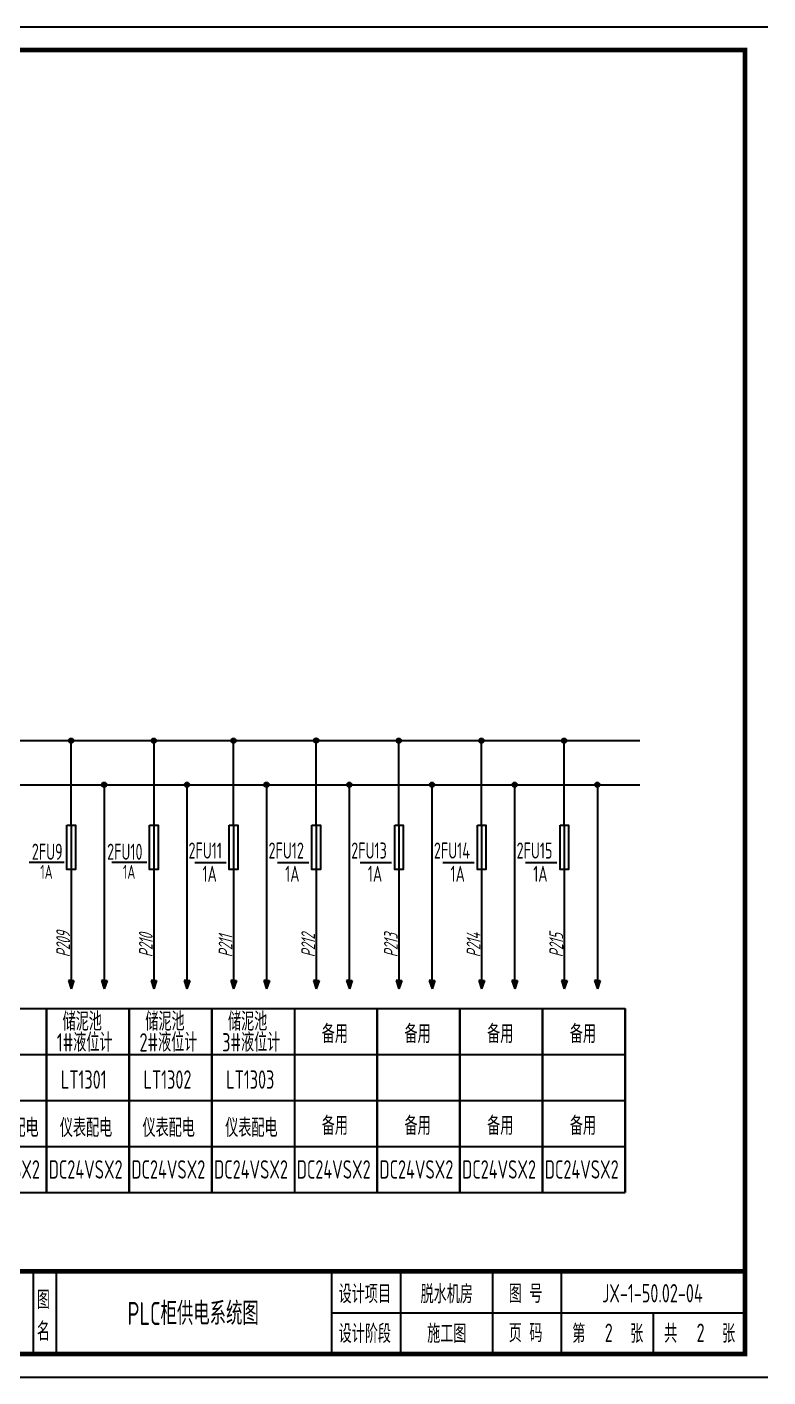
# Model space of a CAD drawing. Header units: millimetres. Extents: x 30557 to 235556, y -116603 to -73383.
# Drawn here: x 100996 to 102610, y -76323 to -73383 of the extents above; entities that cross this region are included whole.
import ezdxf
from ezdxf.enums import TextEntityAlignment as Align

# ---------------------------------------------------------------- set-up
doc = ezdxf.new("R2010")
doc.units = ezdxf.units.MM
doc.layers.add('1', color=3, linetype='Continuous')
doc.layers.add('AXIS', color=4, linetype='Continuous')
doc.layers.add('_Drawing', color=7, linetype='Continuous', lineweight=25)
doc.styles.add('supcon', font='sceie.shx', dxfattribs={"width": 0.75, "height": 40, "bigfont": 'sceic.shx'})

# ---------------------------------------------------------------- blocks, each defined once
blk = doc.blocks.new('supcon图框')
at = {"linetype": 'Continuous'}
for p, q in [((6145.7, 4361.7), (1987.7, 4361.7)), ((1987.7, 1421.7), (6145.7, 1421.7))]:
    blk.add_line(p, q, dxfattribs=at)
for p, q in [((4545.7, 1651.7), (4545.7, 1471.7)), ((4595.7, 1651.7), (4595.7, 1471.7)), ((5195.7, 1651.7), (5195.7, 1471.7)), ((5345.7, 1651.7), (5345.7, 1471.7)), ((5545.7, 1651.7), (5545.7, 1471.7)), ((5695.7, 1651.7), (5695.7, 1471.7)), ((5195.7, 1561.7), (6095.7, 1561.7)), ((5895.7, 1561.7), (5895.7, 1471.7))]:
    blk.add_line(p, q)
at = {"linetype": 'Continuous', "const_width": 10}
blk.add_lwpolyline([(2195.7, 4311.7), (6095.7, 4311.7), (6095.7, 1471.7), (2195.7, 1471.7)], close=True, dxfattribs=at)
blk.add_lwpolyline([(2195.7, 1651.7), (6095.7, 1651.7)], dxfattribs=at)
at = {"style": 'supcon', "width": 0.75}
for s, p in [('设计项目', (5268, 1604.2)), ('图 号', (5618, 1604.2)), ('图', (4568.2, 1590.7)), ('名', (4568.2, 1522.9)), ('设计阶段', (5268, 1518.1)), ('施工图', (5446.5, 1518.1)), ('页 码', (5618, 1518.1)), ('第      张', (5797, 1518.1)), ('共      张', (5997, 1518.1))]:
    blk.add_text(s, height=40, dxfattribs=at).set_placement(p, align=Align.MIDDLE)

msp = doc.modelspace()

# ---------------------------------------------------------------- hatches: boundary and pattern name
h = msp.add_hatch(color=256)
h.dxf.hatch_style = 1
h.paths.add_polyline_path([(101097.6, -74937.1, 1), (101087.6, -74937.1, 1)])
h = msp.add_hatch(color=256)
h.dxf.hatch_style = 1
h.paths.add_polyline_path([(101277.6, -74937.1, 1), (101267.6, -74937.1, 1)])
h = msp.add_hatch(color=256)
h.dxf.hatch_style = 1
h.paths.add_polyline_path([(101451, -74937.1, 1), (101441, -74937.1, 1)])
h = msp.add_hatch(color=256)
h.dxf.hatch_style = 1
h.paths.add_polyline_path([(101631, -74936.9, 1), (101621, -74936.9, 1)])
h = msp.add_hatch(color=256)
h.dxf.hatch_style = 1
h.paths.add_polyline_path([(101811, -74937.1, 1), (101801, -74937.1, 1)])
h = msp.add_hatch(color=256)
h.dxf.hatch_style = 1
h.paths.add_polyline_path([(101991, -74937.1, 1), (101981, -74937.1, 1)])
h = msp.add_hatch(color=256)
h.dxf.hatch_style = 1
h.paths.add_polyline_path([(102171, -74937.1, 1), (102161, -74937.1, 1)])
h = msp.add_hatch(color=256)
h.dxf.hatch_style = 1
h.paths.add_polyline_path([(101169.6, -75033.1, 1), (101159.6, -75033.1, 1)])
h = msp.add_hatch(color=256)
h.dxf.hatch_style = 1
h.paths.add_polyline_path([(101349.6, -75033.1, 1), (101339.6, -75033.1, 1)])
h = msp.add_hatch(color=256)
h.dxf.hatch_style = 1
h.paths.add_polyline_path([(101523, -75033.1, 1), (101513, -75033.1, 1)])
h = msp.add_hatch(color=256)
h.dxf.hatch_style = 1
h.paths.add_polyline_path([(101703, -75033.1, 1), (101693, -75033.1, 1)])
h = msp.add_hatch(color=256)
h.dxf.hatch_style = 1
h.paths.add_polyline_path([(101883, -75033.1, 1), (101873, -75033.1, 1)])
h = msp.add_hatch(color=256)
h.dxf.hatch_style = 1
h.paths.add_polyline_path([(102063, -75033.1, 1), (102053, -75033.1, 1)])
h = msp.add_hatch(color=256)
h.dxf.hatch_style = 1
h.paths.add_polyline_path([(102243, -75033.1, 1), (102233, -75033.1, 1)])
at = {"layer": '1'}
for color, points in [(37, [(101092.6, -75459.4), (101086.6, -75459.4), (101092.6, -75477.4), (101098.6, -75459.4)]), (5, [(101170.6, -75459.4), (101164.6, -75459.4), (101158.6, -75459.4), (101164.6, -75477.4)]), (37, [(101272.6, -75459.4), (101266.6, -75459.4), (101272.6, -75477.4), (101278.6, -75459.4)]), (5, [(101350.6, -75459.4), (101344.6, -75459.4), (101338.6, -75459.4), (101344.6, -75477.4)]), (37, [(101446.1, -75459.4), (101440.1, -75459.4), (101446.1, -75477.4), (101452.1, -75459.4)]), (5, [(101524.1, -75459.4), (101518.1, -75459.4), (101512.1, -75459.4), (101518.1, -75477.4)]), (37, [(101626.1, -75459.4), (101620.1, -75459.4), (101626.1, -75477.4), (101632.1, -75459.4)]), (5, [(101704.1, -75459.4), (101698.1, -75459.4), (101692.1, -75459.4), (101698.1, -75477.4)]), (37, [(101806.1, -75459.4), (101800.1, -75459.4), (101806.1, -75477.4), (101812.1, -75459.4)]), (5, [(101884.1, -75459.4), (101878.1, -75459.4), (101872.1, -75459.4), (101878.1, -75477.4)]), (37, [(101986.1, -75459.4), (101980.1, -75459.4), (101986.1, -75477.4), (101992.1, -75459.4)]), (5, [(102064.1, -75459.4), (102058.1, -75459.4), (102052.1, -75459.4), (102058.1, -75477.4)]), (37, [(102166.1, -75459.4), (102160.1, -75459.4), (102166.1, -75477.4), (102172.1, -75459.4)]), (5, [(102244.1, -75459.4), (102238.1, -75459.4), (102232.1, -75459.4), (102238.1, -75477.4)])]:
    msp.add_hatch(color=color, dxfattribs=at).paths.add_polyline_path(points)

# ---------------------------------------------------------------- linework, layer by layer
at = {"linetype": 'Continuous'}
for p, q in [((101001.2, -75201.8), (101077.5, -75201.8)), ((101181.2, -75201.8), (101257.5, -75201.8)), ((99418.6, -75520.8), (102298.6, -75520.8)), ((99418.6, -75920.8), (102298.6, -75920.8))]:
    msp.add_line(p, q, dxfattribs=at)
for p, q in [((101361.4, -75202.8), (101429.8, -75202.8)), ((101541.4, -75202.8), (101609.8, -75202.8)), ((101721.4, -75202.8), (101789.8, -75202.8)), ((101901.4, -75202.8), (101969.8, -75202.8)), ((102081.4, -75202.8), (102149.8, -75202.8))]:
    msp.add_line(p, q)
at = {"color": 7, "linetype": 'Continuous'}
for p, q in [((101038.6, -75920.8), (101038.6, -75520.8)), ((101038.6, -75520.8), (101038.6, -75920.8)), ((101218.6, -75920.8), (101218.6, -75520.8)), ((101218.6, -75520.8), (101218.6, -75920.8)), ((101398.6, -75920.8), (101398.6, -75520.8)), ((101398.6, -75520.8), (101398.6, -75920.8)), ((101578.6, -75520.8), (101578.6, -75920.8)), ((101758.6, -75920.8), (101758.6, -75520.8)), ((101758.6, -75520.8), (101758.6, -75920.8)), ((101938.6, -75920.8), (101938.6, -75520.8)), ((101938.6, -75520.8), (101938.6, -75920.8)), ((102118.6, -75920.8), (102118.6, -75520.8)), ((102118.6, -75520.8), (102118.6, -75920.8)), ((102298.6, -75920.8), (102298.6, -75520.8)), ((102298.6, -75520.8), (102298.6, -75920.8)), ((99418.6, -75620.8), (102298.6, -75620.8)), ((99418.6, -75720.8), (102298.6, -75720.8)), ((99418.6, -75820.8), (102298.6, -75820.8))]:
    msp.add_line(p, q, dxfattribs=at)
for centre in [(101092.6, -74937.1), (101272.6, -74937.1), (101446, -74937.1), (101626, -74936.9), (101806, -74937.1), (101986, -74937.1), (102166, -74937.1), (101164.6, -75033.1), (101344.6, -75033.1), (101518, -75033.1), (101698, -75033.1), (101878, -75033.1), (102058, -75033.1), (102238, -75033.1)]:
    msp.add_circle(centre, 5)
at = {"layer": '1', "color": 37}
for p, q in [((99479.2, -74937.1), (102330.2, -74937.1)), ((101092.6, -75121.3), (101092.6, -74937)), ((101272.6, -74937.1), (101272.6, -75459.4)), ((101446, -75121.3), (101446, -74937)), ((101626, -75121.3), (101626, -74937)), ((101806, -75121.3), (101806, -74937)), ((101986, -75121.3), (101986, -74937)), ((102166, -75121.3), (102166, -74937)), ((101092.6, -75217.4), (101092.6, -75459.4)), ((101446, -75217.4), (101446, -75459.4)), ((101626, -75217.4), (101626, -75459.4)), ((101806, -75217.4), (101806, -75459.4)), ((101986, -75217.4), (101986, -75459.4)), ((102166, -75217.4), (102166, -75459.4))]:
    msp.add_line(p, q, dxfattribs=at)
at = {"layer": '1', "color": 5}
for p, q in [((99479.2, -75033.1), (102330.2, -75033.1)), ((101164.6, -75033.1), (101164.6, -75459.4)), ((101344.6, -75033.1), (101344.6, -75459.4)), ((101518, -75033.1), (101518, -75459.4)), ((101698, -75033.1), (101698, -75459.4)), ((101878, -75033.1), (101878, -75459.4)), ((102058, -75033.1), (102058, -75459.4)), ((102238, -75033.1), (102238, -75459.4)), ((101164.6, -75459.4), (101158.6, -75459.4)), ((101158.6, -75459.4), (101164.6, -75477.4)), ((101158.6, -75459.4), (101164.6, -75477.4)), ((101170.6, -75459.4), (101164.6, -75477.4)), ((101164.6, -75459.4), (101170.6, -75459.4)), ((101170.6, -75459.4), (101164.6, -75477.4)), ((101344.6, -75459.4), (101338.6, -75459.4)), ((101338.6, -75459.4), (101344.6, -75477.4)), ((101338.6, -75459.4), (101344.6, -75477.4)), ((101350.6, -75459.4), (101344.6, -75477.4)), ((101344.6, -75459.4), (101350.6, -75459.4)), ((101350.6, -75459.4), (101344.6, -75477.4)), ((101518.1, -75459.4), (101512.1, -75459.4)), ((101512.1, -75459.4), (101518.1, -75477.4)), ((101512.1, -75459.4), (101518.1, -75477.4)), ((101524.1, -75459.4), (101518.1, -75477.4)), ((101518.1, -75459.4), (101524.1, -75459.4)), ((101524.1, -75459.4), (101518.1, -75477.4)), ((101698.1, -75459.4), (101692.1, -75459.4)), ((101692.1, -75459.4), (101698.1, -75477.4)), ((101692.1, -75459.4), (101698.1, -75477.4)), ((101704.1, -75459.4), (101698.1, -75477.4)), ((101698.1, -75459.4), (101704.1, -75459.4)), ((101704.1, -75459.4), (101698.1, -75477.4)), ((101878.1, -75459.4), (101872.1, -75459.4)), ((101872.1, -75459.4), (101878.1, -75477.4)), ((101872.1, -75459.4), (101878.1, -75477.4)), ((101884.1, -75459.4), (101878.1, -75477.4)), ((101878.1, -75459.4), (101884.1, -75459.4)), ((101884.1, -75459.4), (101878.1, -75477.4)), ((102058.1, -75459.4), (102052.1, -75459.4)), ((102052.1, -75459.4), (102058.1, -75477.4)), ((102052.1, -75459.4), (102058.1, -75477.4)), ((102064.1, -75459.4), (102058.1, -75477.4)), ((102058.1, -75459.4), (102064.1, -75459.4)), ((102064.1, -75459.4), (102058.1, -75477.4)), ((102238.1, -75459.4), (102232.1, -75459.4)), ((102232.1, -75459.4), (102238.1, -75477.4)), ((102232.1, -75459.4), (102238.1, -75477.4)), ((102244.1, -75459.4), (102238.1, -75477.4)), ((102238.1, -75459.4), (102244.1, -75459.4)), ((102244.1, -75459.4), (102238.1, -75477.4))]:
    msp.add_line(p, q, dxfattribs=at)
at = {"layer": '1', "color": 37, "linetype": 'Continuous'}
for p, q in [((101086.6, -75459.4), (101092.6, -75477.4)), ((101092.6, -75459.4), (101086.6, -75459.4)), ((101092.6, -75459.4), (101098.6, -75459.4)), ((101098.6, -75459.4), (101092.6, -75477.4)), ((101266.6, -75459.4), (101272.6, -75477.4)), ((101272.6, -75459.4), (101266.6, -75459.4)), ((101272.6, -75459.4), (101278.6, -75459.4)), ((101278.6, -75459.4), (101272.6, -75477.4)), ((101440.1, -75459.4), (101446.1, -75477.4)), ((101446.1, -75459.4), (101440.1, -75459.4)), ((101446.1, -75459.4), (101452.1, -75459.4)), ((101452.1, -75459.4), (101446.1, -75477.4)), ((101620.1, -75459.4), (101626.1, -75477.4)), ((101626.1, -75459.4), (101620.1, -75459.4)), ((101626.1, -75459.4), (101632.1, -75459.4)), ((101632.1, -75459.4), (101626.1, -75477.4)), ((101800.1, -75459.4), (101806.1, -75477.4)), ((101806.1, -75459.4), (101800.1, -75459.4)), ((101806.1, -75459.4), (101812.1, -75459.4)), ((101812.1, -75459.4), (101806.1, -75477.4)), ((101980.1, -75459.4), (101986.1, -75477.4)), ((101986.1, -75459.4), (101980.1, -75459.4)), ((101986.1, -75459.4), (101992.1, -75459.4)), ((101992.1, -75459.4), (101986.1, -75477.4)), ((102160.1, -75459.4), (102166.1, -75477.4)), ((102166.1, -75459.4), (102160.1, -75459.4)), ((102166.1, -75459.4), (102172.1, -75459.4)), ((102172.1, -75459.4), (102166.1, -75477.4))]:
    msp.add_line(p, q, dxfattribs=at)
at = {"layer": 'AXIS', "color": 0, "linetype": 'ByBlock'}
for p, q in [((101092.5, -75121.3), (101092.5, -75217.4)), ((101272.5, -75121.3), (101272.5, -75217.4)), ((101446, -75121.3), (101446, -75217.4)), ((101626, -75121.3), (101626, -75217.4)), ((101806, -75121.3), (101806, -75217.4)), ((101986, -75121.3), (101986, -75217.4)), ((102166, -75121.3), (102166, -75217.4))]:
    msp.add_line(p, q, dxfattribs=at)
for points in [[(101083.3, -75121.3), (101101.8, -75121.3), (101101.8, -75217.4), (101083.3, -75217.4)], [(101263.3, -75121.3), (101281.8, -75121.3), (101281.8, -75217.4), (101263.3, -75217.4)], [(101436.8, -75121.3), (101455.3, -75121.3), (101455.3, -75217.4), (101436.8, -75217.4)], [(101616.8, -75121.3), (101635.3, -75121.3), (101635.3, -75217.4), (101616.8, -75217.4)], [(101796.8, -75121.3), (101815.3, -75121.3), (101815.3, -75217.4), (101796.8, -75217.4)], [(101976.8, -75121.3), (101995.3, -75121.3), (101995.3, -75217.4), (101976.8, -75217.4)], [(102156.8, -75121.3), (102175.3, -75121.3), (102175.3, -75217.4), (102156.8, -75217.4)]]:
    msp.add_lwpolyline(points, close=True, dxfattribs=at)

# ---------------------------------------------------------------- block references
msp.add_blockref('supcon图框', (96463.8, -77744.7))

# ---------------------------------------------------------------- texts
at = {"color": 3, "style": 'supcon', "width": 0.75}
for s, p in [('脱水机房', (101910.2, -76140.5)), ('2', (102262.8, -76226.6))]:
    msp.add_text(s, height=40, dxfattribs=at).set_placement(p, align=Align.MIDDLE)
at = {"layer": '1', "color": 7, "style": 'supcon', "width": 0.75}
for s, height, p in [('2FU9', 35, (101006.8, -75196.6)), ('2FU10', 35, (101170.7, -75196.6)), ('2FU11', 35, (101347.9, -75194)), ('2FU12', 35, (101522.2, -75194)), ('2FU13', 35, (101702.2, -75194)), ('2FU14', 35, (101882.2, -75194)), ('2FU15', 35, (102062.2, -75194)), ('1A', 35, (101378.3, -75244.6)), ('1A', 35, (101558.3, -75244.6)), ('1A', 35, (101738.3, -75244.6)), ('1A', 35, (101918.3, -75244.6)), ('1A', 35, (102098.3, -75244.6)), ('储泥池', 40, (101073.9, -75568.7)), ('储泥池', 40, (101253.9, -75568.7)), ('储泥池', 40, (101433.9, -75568.7)), ('备用', 40, (101638.1, -75595.7)), ('备用', 40, (101818.1, -75595.7)), ('备用', 40, (101998.1, -75595.7)), ('备用', 40, (102178.1, -75595.7)), ('1#液位计', 40, (101061.3, -75614.2)), ('2#液位计', 40, (101241.3, -75614.2)), ('3#液位计', 40, (101421.3, -75614.2)), ('LT1301', 40, (101070, -75695.2)), ('LT1302', 40, (101250, -75695.2)), ('LT1303', 40, (101430, -75695.2)), ('DO信号配电', 40, (100863.6, -75800.2)), ('仪表配电', 40, (101067.9, -75800.2)), ('仪表配电', 40, (101247.9, -75800.2)), ('仪表配电', 40, (101427.9, -75800.2)), ('备用', 40, (101638.1, -75795.7)), ('备用', 40, (101818.1, -75795.7)), ('备用', 40, (101998.1, -75795.7)), ('备用', 40, (102178.1, -75795.7)), ('DC24VSX2', 40, (100863.7, -75890.9)), ('DC24VSX2', 40, (101043.7, -75890.9)), ('DC24VSX2', 40, (101223.7, -75890.9)), ('DC24VSX2', 40, (101403.7, -75890.9)), ('DC24VSX2', 40, (101583.7, -75890.9)), ('DC24VSX2', 40, (101763.7, -75890.9)), ('DC24VSX2', 40, (101943.7, -75890.9)), ('DC24VSX2', 40, (102123.7, -75890.9))]:
    msp.add_text(s, height=height, dxfattribs=at).set_placement(p)
at = {"layer": '1', "color": 0, "style": 'supcon', "width": 0.75}
for p in [(101025.3, -75237.8), (101205.3, -75237.8)]:
    msp.add_text('1A', height=30, dxfattribs=at).set_placement(p)
at = {"layer": '1', "color": 7, "style": 'supcon', "oblique": 15, "width": 0.75}
for s, p in [('P209', (101090.2, -75408.9)), ('P212', (101623.7, -75408.9)), ('P213', (101803.7, -75408.9)), ('P215', (102163.7, -75408.9)), ('P210', (101270.2, -75408.9)), ('P211', (101443.7, -75408.9)), ('P214', (101983.7, -75408.9))]:
    msp.add_text(s, height=30, rotation=90.2156, dxfattribs=at).set_placement(p)
at = {"layer": '_Drawing', "color": 3, "style": 'supcon', "width": 0.75}
for s, height, p in [('JX-1-50.02-04', 40, (102358, -76140.5)), ('PLC柜供电系统图', 50, (101357.9, -76181.9)), ('2', 40, (102462.8, -76226.6))]:
    msp.add_text(s, height=height, dxfattribs=at).set_placement(p, align=Align.MIDDLE)

doc.saveas('drawing.dxf')
